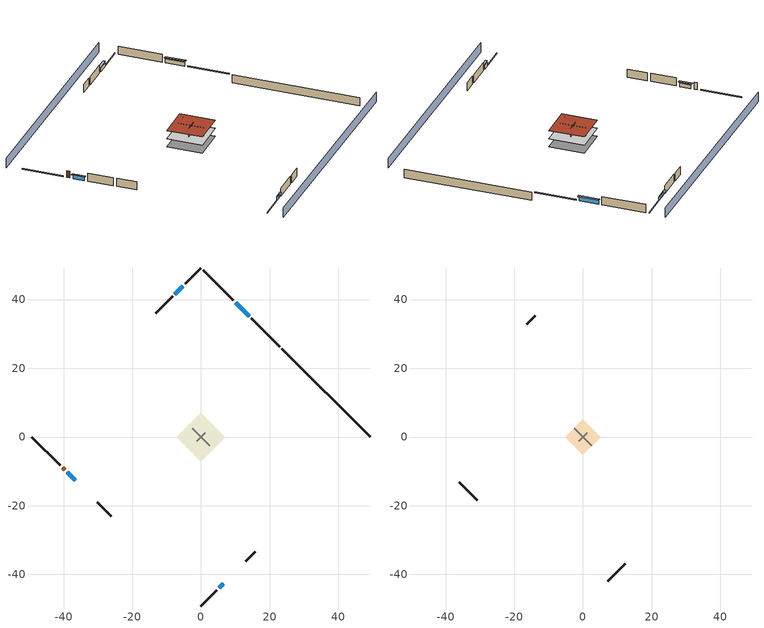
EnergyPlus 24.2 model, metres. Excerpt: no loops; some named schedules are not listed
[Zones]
conditioned space
 floor adiabatic (AdiabaticFloorConstruction): -7.11,0 0,7.11 7.11,0 0,-7.11 z0.3
 floor foundation (Slab2 construction): -7.11,0 0,7.11 7.11,0 0,-7.11 z-2.13
 wall outside (RimJoist1 construction): 22.91,26.28 14.64,34.56 z0.3:0.61
 wall outside (RimJoist2 construction): 0,-49.19 4.59,-44.6 z0.3:0.61
 wall outside (RimJoist3 construction): -49.19,0 -40.92,-8.28 z0.3:0.61
 wall outside (RimJoist4 construction): 0,49.19 -4.59,44.6 z0.3:0.61
 wall outside (AdiabaticWallConstruction 1): -40.26,-8.93 -39.61,-9.58 z0.3:2.34
 wall outside (AdiabaticWallConstruction): 13.98,35.22 10.12,39.08 z0.3:1.52; 5.25,-43.95 6.5,-42.7 z0.3:1.49; -38.96,-10.24 -36.67,-12.52 z0.3:1.37; -5.25,43.95 -7.63,41.56 z0.3:1.4
 wall outside (Wall3 construction): 9.46,39.74 0.66,48.54 z0.3:2.74
 wall outside (Wall4 construction): 12.98,-36.21 15.75,-33.44 z0.3:2.74
 wall outside (Wall7 construction): -30.19,-19.01 -26.17,-23.03 z0.3:2.74
 wall outside (Wall8 construction): -8.29,40.91 -13.18,36.02 z0.3:2.74
 wall foundation (FoundationWall1 construction): 49.19,0 23.57,25.63 z-2.13:0.3
 wall to garage (Wall5 construction): -2.59,2.59 2.59,-2.59 z0.3:2.74
 wall to garage (Wall6 construction): -1.29,-1.29 1.29,1.29 z0.3:2.74
 window (WindowConstruction): 13.98,35.22 10.12,39.08 z0.3:1.52
 window (WindowConstruction 1): 5.25,-43.95 6.5,-42.7 z0.3:1.49
 window (WindowConstruction 2): -38.96,-10.24 -36.67,-12.52 z0.3:1.37
 window (WindowConstruction 3): -5.25,43.95 -7.63,41.56 z0.3:1.4
 door (Door): -40.26,-8.93 -39.62,-9.58 z0.3:2.34
 ceiling adiabatic (AdiabaticFloorConstruction): 0,-7.11 7.11,0 0,7.11 -7.11,0 z0.3
 roof outside (Roof2 construction): 0,7.11 -7.11,0 0,-7.11 7.11,0 z2.74
garage
 floor foundation (Slab1 construction): -5.17,0 0,5.17 5.17,0 0,-5.17 z0
 wall outside (Wall1 construction): 7.15,-42.04 12.33,-36.87 z0.3:2.74
 wall outside (Wall2 construction): -36.02,-13.18 -30.84,-18.35 z0.3:2.74
 wall outside (Wall9 construction): -13.83,35.36 -16.42,32.77 z0.3:2.74
 roof outside (Roof1 construction): 0,5.17 -5.17,0 0,-5.17 5.17,0 z2.74
shading: 3.23,-52.43 52.43,-3.23 / -3.23,52.43 -52.43,3.23 z0:2.74; 9.9,39.29 14.19,35 14.63,35.43 10.33,39.73 z1.83; 6.71,-42.48 5.03,-44.16 5.46,-44.59 7.14,-42.91 z1.8; -36.46,-12.74 -39.17,-10.02 -39.61,-10.45 -36.89,-13.17 z1.68; -7.85,41.35 -5.03,44.16 -5.46,44.59 -8.28,41.78 z1.71
[Building]
Building 1: Terrain=Suburbs
[Site:Location]
Portland Intl Arpt_OR: Latitude {deg}=45.59; Longitude {deg}=-122.6; Time Zone {hr}=-8; Elevation {m}=33; Keep Site Location Information=Yes
[Site:GroundTemperature:Shallow]
10.2558, 8.96328, 8.85977, 9.47314, 11.9355, 14.3863, 16.5111, 17.8571, 17.9714, 16.8767, 14.8061, 12.4304
[Site:WaterMainsTemperature]
Calculation Method=Schedule; Temperature Schedule=mains temperature schedule
[Material] Roughness=Rough; Thermal Absorptance=0.9
Name | Thickness {m} | Conductivity {W/m-K} | Density {kg/m3} | Specific Heat {J/kg-K} | Solar Absorptance | Visible Absorptance
asphalt or fiberglass shingles | 0.00635 | 0.162714 | 1121.4 | 1465.45 | 0.85 | 0.85
concrete 4.0 in. | 0.1016 | 1.803125 | 2242.8 | 837.4 | 0.7 | 0.7
concrete 8.0 in. | 0.2032 | 1.803125 | 2242.8 | 837.4 | 0.7 | 0.7
door material | 0.04445 | 0.0612267 | 512.64 | 1214.23 | 0.7 | 0.7
floor covering | 0.0127 | 0.0450781 | 54.468 | 1339.84 | 0.9 | 0.9
floor covering 1 | 0.0127 | 0.0433444 | 54.468 | 1339.84 | 0.6 | 0.6
floor rigid ins; wall rigid ins | 0.512978 | 0.029427 | 32.04 | 1214.23 | 0.7 | 0.7
floor stud and cavity | 0.1397 | 1.75129 | 37.0049 | 1207.88 | 0.7 | 0.7
furniture material conditioned space 1; furniture material garage 1 | 0.1524 | 0.115458 | 640.8 | 1214.23 | 0.6 | 0.6
gypsum board | 0.0127 | 0.160291 | 801 | 837.4 | 0.6 | 0.6
gypsum board 1 | 0.0127 | 0.160291 | 801 | 837.4 | 0.7 | 0.7
osb sheathing 0.5 in. | 0.0127 | 0.115458 | 512.64 | 1214.23 | 0.6 | 0.6
osb sheathing 0.5 in. 1; osb sheathing 0.5 in. 2; osb sheathing 0.5 in. 3 | 0.0127 | 0.115458 | 512.64 | 1214.23 | 0.7 | 0.7
osb sheathing 0.75 in. | 0.01905 | 0.115458 | 512.64 | 1214.23 | 0.7 | 0.7
rim joist stud and cavity | 0.0508 | 0.178688 | 50.32683 | 1063.81 | 0.6 | 0.6
roof rigid ins | 0.00254769 | 0.029427 | 32.04 | 1214.23 | 0.7 | 0.7
roof rigid ins 1 | 0.051816 | 0.029427 | 32.04 | 1214.23 | 0.7 | 0.7
roof stud and cavity | 0.2032 | 0.133729 | 78.34581 | 1123.46 | 0.7 | 0.7
wall stud and cavity | 0.1397 | 0.727959 | 139.0536 | 1170.24 | 0.6 | 0.6
wall stud and cavity 1 | 0.1397 | 0.550994 | 139.0536 | 1170.24 | 0.7 | 0.7
wall stud and cavity 2 | 0.1397 | 0.335416 | 139.0536 | 1170.24 | 0.7 | 0.7
wall stud and cavity 3 | 0.0889 | 0.380278 | 52.3479 | 1209.89 | 0.7 | 0.7
wall stud and cavity 4 | 0.0889 | 0.391764 | 83.0341 | 1211.67 | 0.7 | 0.7
wood siding | 0.0254 | 0.102417 | 544.68 | 1172.36 | 0.85 | 0.85
wood siding 1; wood siding 2 | 0.0254 | 0.102417 | 544.68 | 1172.36 | 0.7 | 0.7
[WindowMaterial:SimpleGlazingSystem]
WindowMaterial: U-Factor {W/m2-K}=2.15764; Solar Heat Gain Coefficient=0.44
[Construction]
AdiabaticFloorConstruction: floor stud and cavity, floor rigid ins, osb sheathing 0.75 in., floor covering 1
AdiabaticWallConstruction: wood siding 1, wall rigid ins, wall stud and cavity 3, gypsum board
AdiabaticWallConstruction 1: wood siding 2, wall rigid ins, wall stud and cavity 3, gypsum board
Door: door material
FoundationWall1 construction: concrete 8.0 in., gypsum board 1
furniture construction conditioned space 1: furniture material conditioned space 1
furniture construction garage 1: furniture material garage 1
PartitionWallConstruction: gypsum board, wall stud and cavity 4, gypsum board
RimJoist1 construction; RimJoist2 construction; RimJoist3 construction; RimJoist4 construction: wood siding, rim joist stud and cavity
Roof1 construction: asphalt or fiberglass shingles, roof rigid ins, osb sheathing 0.5 in.
Roof2 construction: asphalt or fiberglass shingles, roof rigid ins 1, osb sheathing 0.75 in., roof stud and cavity, gypsum board
Slab1 construction: concrete 4.0 in.
Slab2 construction: concrete 4.0 in., floor covering
Wall1 construction; Wall2 construction: wood siding, osb sheathing 0.5 in. 1, wall stud and cavity
Wall3 construction; Wall4 construction: wood siding, osb sheathing 0.5 in. 1, wall stud and cavity 1, gypsum board
Wall5 construction: osb sheathing 0.5 in. 2, wall stud and cavity 2, gypsum board
Wall6 construction: osb sheathing 0.5 in. 3, wall stud and cavity 2, gypsum board
Wall7 construction; Wall8 construction: wood siding, osb sheathing 0.5 in. 3, wall stud and cavity 1, gypsum board
Wall9 construction: wood siding, osb sheathing 0.5 in. 3, wall stud and cavity
WindowConstruction; WindowConstruction 1; WindowConstruction 2; WindowConstruction 3: WindowMaterial
[Zone] Multiplier=1; Part of Total Floor Area=Yes
Name | Volume {m3}
conditioned space | 493.619
garage | 130.484
[Space]
Name | Zone | Volume {m3}
conditioned space 1 | conditioned space | 493.619
garage 1 | garage | 130.484
[SurfaceProperty:ExposedFoundationPerimeter] Exposed Perimeter Calculation Method=TotalExposedPerimeter
Name | Total Exposed Perimeter {m}
Slab2 | 36.24072
Slab1 | 18.288
[SurfaceProperty:IncidentSolarMultiplier] Incident Solar Multiplier=1; Incident Solar Multiplier Schedule=trans schedule winter=0.85 summer=0.7
Window1; Window2; Window3; Window4
[InternalMass]
Name | Construction | Zone or ZoneList | Space or SpaceList | Surface Area {m2}
furniture mass conditioned space 1 | furniture construction conditioned space 1 | conditioned space | conditioned space 1 | 80.97429
partition wall mass | PartitionWallConstruction | conditioned space | conditioned space 1 | 202.436
furniture mass garage 1 | furniture construction garage 1 | garage | garage 1 | 5.35122
[Lights] Design Level Calculation Method=LightingLevel; Return Air Fraction=0; Fraction Radiant=0.6; Fraction Visible=0.2; Fraction Replaceable=1
Name | Zone or ZoneList or Space or SpaceList | Schedule | Lighting Level {W}
interior lighting | conditioned space 1 | lighting_interior | 276.069
garage lighting | garage 1 | lighting_garage | 7.98416
[People]
occupants: Zone or ZoneList or Space or SpaceList=conditioned space 1; Number of People Schedule=occupants; Number of People Calculation Method=People; Number of People=2; Fraction Radiant=0.314171; Sensible Heat Fraction=0.56303; Activity Level Schedule=occupants activity schedule; Carbon Dioxide Generation Rate {m3/s-W}=0; Enable ASHRAE 55 Comfort Warnings=No; Mean Radiant Temperature Calculation Type=EnclosureAveraged
[ElectricEquipment] Design Level Calculation Method=EquipmentLevel
Name | Zone or ZoneList or Space or SpaceList | Schedule | Design Level {W} | Fraction Latent | Fraction Radiant | Fraction Lost
clothes dryer | conditioned space 1 | clothes_dryer | 3693.52 | 0.015 | 0.081 | 0.85
clothes washer | conditioned space 1 | clothes_washer | 687.974 | 0.03 | 0.162 | 0.7
cooking range | conditioned space 1 | cooking_range | 1162.04 | 0.08 | 0.432 | 0.2
dishwasher | conditioned space 1 | dishwasher | 485.253 | 0.3 | 0.18 | 0.4
fridge | conditioned space 1 | fridge schedule | 49.4292 | 0 | 0.6 | 0
mech vent bath fan 0 | conditioned space 1 | mech vent bath fan 0 schedule | 30 | 0 | 0 | 1
mech vent house fan | conditioned space 1 | mech vent house fan schedule | 0 | 0 | 0 | 1
mech vent house fan cfis | conditioned space 1 | mech vent house fan cfis schedule | 0 | 0 | 0 | 0
mech vent range fan 0 | conditioned space 1 | mech vent range fan 0 schedule | 30 | 0 | 0 | 1
misc plug loads | conditioned space 1 | plug_loads_other | 345.111 | 0.021 | 0.558 | 0.049
misc tv | conditioned space 1 | plug_loads_tv | 403.559 | 0 | 0.6 | 0
whole house fan | conditioned space 1 | Always On Discrete | 0 | 0 | 0 | 1
freezer | garage 1 | freezer schedule | 194.914 | 0 | 0.6 | 0
[OtherEquipment] Zone or ZoneList or Space or SpaceList=conditioned space 1; Design Level Calculation Method=EquipmentLevel
Name | Fuel Type | Schedule | Design Level {W} | Fraction Latent | Fraction Radiant | Fraction Lost
clothes dryer 1 | Electricity | clothes_dryer | 0 | 0.015 | 0.081 | 0.85
cooking range 1 | Electricity | cooking_range | 0 | 0.08 | 0.432 | 0.2
general water use latent | None | general water use schedule | 44.1266 | 1 | 0 | 0
general water use sensible | None | general water use schedule | -43.4886 | 0 | 0.6 | 0
mech vent house fan latent load; water heater lat | None | Always On Discrete | 0 | 1 | 0 | 0
mech vent house fan sensible load; water heater sens | None | Always On Discrete | 0 | 0 | 0 | 0
water heater energy adjustment1 | Electricity | Always On Discrete | 0.01 | 0 | 0 | 1
[ZoneInfiltration:DesignFlowRate] Zone or ZoneList or Space or SpaceList=conditioned space 1; Schedule=Always On Discrete; Design Flow Rate Calculation Method=Flow/Zone; Design Flow Rate {m3/s}=0
infil flow; natural vent flow; whole house fan flow
[ZoneInfiltration:EffectiveLeakageArea]
infil garage 1: Zone or Space=garage 1; Schedule=Always On Discrete; Effective Air Leakage Area {cm2}=217.469; Stack Coefficient=0.000129147; Wind Coefficient=4.64657e-05
[AvailabilityManager:Scheduled] Schedule=Always On Discrete
furnace airloop Availability Manager; room ac airloop Availability Manager
[WaterUse:Equipment]
dishwasher: Peak Flow Rate {m3/s}=4.96522e-06; Flow Rate Fraction Schedule=hot_water_dishwasher
[Foundation:Kiva] Wall Depth Below Slab {m}=0.2032
Name | Initial Indoor Air Temperature {C} | Wall Height Above Grade {m}
Foundation Kiva 1 | 13.4258 | 0.1016
Foundation Kiva 2 | 20 | 0.3048
[Foundation:Kiva:Settings]
Soil Conductivity {W/m-K}=1.9041; Soil Density {kg/m3}=1842.3; Soil Specific Heat {J/kg-K}=418.7; Ground Solar Absorptivity=0.9; Ground Thermal Absorptivity=0.9; Ground Surface Roughness {m}=0.03; Far-Field Width {m}=40; Deep-Ground Boundary Condition=ZeroFlux; Deep-Ground Depth {m}=40; Minimum Cell Dimension {m}=0.2; Maximum Cell Growth Coefficient=3; Simulation Timestep=Timestep
[Exterior:Lights]
exterior lighting: Schedule=exterior lighting schedule; Design Level {W}=8.01452
[EnergyManagementSystem:GlobalVariable]
furnace_airloop_Fan_RTF
infil_program_Qfan
infil_program_Qinf
natural_vent_program_Qnv
natural_vent_program_Qwhf
room_ac_airloop_Fan_RTF
[EnergyManagementSystem:Sensor]
Name | Output:Variable or Output:Meter Index Key | Output:Variable or Output:Meter
airflow_gain | infil flow | Infiltration Sensible Heat Gain Energy
airflow_gain_1 | natural vent flow | Infiltration Sensible Heat Gain Energy
airflow_gain_2 | whole house fan flow | Infiltration Sensible Heat Gain Energy
airflow_loss | infil flow | Infiltration Sensible Heat Loss Energy
airflow_loss_1 | natural vent flow | Infiltration Sensible Heat Loss Energy
airflow_loss_2 | whole house fan flow | Infiltration Sensible Heat Loss Energy
clg_load_cond |  | Cooling:EnergyTransfer:Zone:CONDITIONED SPACE
clg_sp_s; clg_sp_s_1 | cooling setpoint | Schedule Value
clothes_dryer_exhaust_0_sch_s | clothes_dryer | Schedule Value
cool_season | cooling season schedule | Schedule Value
htg_load_cond |  | Heating:EnergyTransfer:Zone:CONDITIONED SPACE
htg_sp_s; htg_sp_s_1 | heating setpoint | Schedule Value
ig_ee_conv | clothes dryer | Electric Equipment Convective Heating Energy
ig_ee_conv_2 | cooking range | Electric Equipment Convective Heating Energy
ig_ee_conv_3 | dishwasher | Electric Equipment Convective Heating Energy
ig_ee_conv_4 | fridge | Electric Equipment Convective Heating Energy
ig_ee_conv_5 | misc plug loads | Electric Equipment Convective Heating Energy
ig_ee_conv_6 | misc tv | Electric Equipment Convective Heating Energy
ig_ee_conv_7 | whole house fan | Electric Equipment Convective Heating Energy
ig_ee_rad | clothes dryer | Electric Equipment Radiant Heating Energy
ig_ee_rad_2 | cooking range | Electric Equipment Radiant Heating Energy
ig_ee_rad_3 | dishwasher | Electric Equipment Radiant Heating Energy
ig_ee_rad_4 | fridge | Electric Equipment Radiant Heating Energy
ig_ee_rad_5 | misc plug loads | Electric Equipment Radiant Heating Energy
ig_ee_rad_6 | misc tv | Electric Equipment Radiant Heating Energy
ig_ee_rad_7 | whole house fan | Electric Equipment Radiant Heating Energy
ig_lgt_conv | interior lighting | Lights Convective Heating Energy
ig_lgt_rad | interior lighting | Lights Radiant Heating Energy
ig_lgt_vis | interior lighting | Lights Visible Radiation Heating Energy
ig_oe_conv | clothes dryer 1 | Other Equipment Convective Heating Energy
ig_oe_conv_1 | cooking range 1 | Other Equipment Convective Heating Energy
ig_oe_conv_2 | general water use latent | Other Equipment Convective Heating Energy
ig_oe_conv_3 | general water use sensible | Other Equipment Convective Heating Energy
ig_oe_conv_4 | water heater energy adjustment1 | Other Equipment Convective Heating Energy
ig_oe_conv_5 | water heater lat | Other Equipment Convective Heating Energy
ig_oe_conv_6 | water heater sens | Other Equipment Convective Heating Energy
ig_oe_rad | clothes dryer 1 | Other Equipment Radiant Heating Energy
ig_oe_rad_1 | cooking range 1 | Other Equipment Radiant Heating Energy
ig_oe_rad_2 | general water use latent | Other Equipment Radiant Heating Energy
ig_oe_rad_3 | general water use sensible | Other Equipment Radiant Heating Energy
ig_oe_rad_4 | water heater energy adjustment1 | Other Equipment Radiant Heating Energy
ig_oe_rad_5 | water heater lat | Other Equipment Radiant Heating Energy
ig_oe_rad_6 | water heater sens | Other Equipment Radiant Heating Energy
ig_ppl_conv | occupants | People Convective Heating Energy
ig_ppl_rad | occupants | People Radiant Heating Energy
im_conv | furniture mass conditioned space 1 | Surface Inside Face Convection Heat Gain Energy
im_conv_1 | partition wall mass | Surface Inside Face Convection Heat Gain Energy
im_ig | furniture mass conditioned space 1 | Surface Inside Face Internal Gains Radiation Heat Gain Energy
im_ig_1 | partition wall mass | Surface Inside Face Internal Gains Radiation Heat Gain Energy
im_lgt | furniture mass conditioned space 1 | Surface Inside Face Lights Radiation Heat Gain Energy
im_lgt_1 | partition wall mass | Surface Inside Face Lights Radiation Heat Gain Energy
im_sol | furniture mass conditioned space 1 | Surface Inside Face Solar Radiation Heat Gain Energy
im_sol_1 | partition wall mass | Surface Inside Face Solar Radiation Heat Gain Energy
im_surf | furniture mass conditioned space 1 | Surface Inside Face Net Surface Thermal Radiation Heat Gain Energy
im_surf_1 | partition wall mass | Surface Inside Face Net Surface Thermal Radiation Heat Gain Energy
mech_vent_bath_fan_0_sch_s | mech vent bath fan 0 schedule | Schedule Value
mech_vent_range_fan_0_sch_s | mech vent range fan 0 schedule | Schedule Value
mv_conv | mech vent bath fan 0 | Electric Equipment Convective Heating Energy
mv_conv_1 | mech vent house fan | Electric Equipment Convective Heating Energy
mv_conv_2 | mech vent house fan cfis | Electric Equipment Convective Heating Energy
mv_conv_3 | mech vent range fan 0 | Electric Equipment Convective Heating Energy
mv_conv_4 | mech vent house fan latent load | Other Equipment Convective Heating Energy
mv_conv_5 | mech vent house fan sensible load | Other Equipment Convective Heating Energy
mv_rad | mech vent bath fan 0 | Electric Equipment Radiant Heating Energy
mv_rad_1 | mech vent house fan | Electric Equipment Radiant Heating Energy
mv_rad_2 | mech vent house fan cfis | Electric Equipment Radiant Heating Energy
mv_rad_3 | mech vent range fan 0 | Electric Equipment Radiant Heating Energy
mv_rad_4 | mech vent house fan latent load | Other Equipment Radiant Heating Energy
mv_rad_5 | mech vent house fan sensible load | Other Equipment Radiant Heating Energy
natural_vent_s | natural vent schedule | Schedule Value
out_pb_s |  | Site Outdoor Air Barometric Pressure
out_wt_s |  | Site Outdoor Air Humidity Ratio
site_vw_s |  | Site Wind Speed
ss_back_out | Window1 | Surface Window Shortwave from Zone Back Out Window Heat Transfer Rate
ss_back_out_1 | Window2 | Surface Window Shortwave from Zone Back Out Window Heat Transfer Rate
ss_back_out_2 | Window3 | Surface Window Shortwave from Zone Back Out Window Heat Transfer Rate
ss_back_out_3 | Window4 | Surface Window Shortwave from Zone Back Out Window Heat Transfer Rate
ss_conv | Door1 | Surface Inside Face Convection Heat Gain Energy
ss_conv_1 | Window1 | Surface Inside Face Convection Heat Gain Energy
ss_conv_2 | Window2 | Surface Inside Face Convection Heat Gain Energy
ss_conv_3 | Window3 | Surface Inside Face Convection Heat Gain Energy
ss_conv_4 | Window4 | Surface Inside Face Convection Heat Gain Energy
ss_ig | Door1 | Surface Inside Face Internal Gains Radiation Heat Gain Energy
ss_ig_1 | Window1 | Surface Inside Face Internal Gains Radiation Heat Gain Energy
ss_ig_2 | Window2 | Surface Inside Face Internal Gains Radiation Heat Gain Energy
ss_ig_3 | Window3 | Surface Inside Face Internal Gains Radiation Heat Gain Energy
ss_ig_4 | Window4 | Surface Inside Face Internal Gains Radiation Heat Gain Energy
ss_lgt | Door1 | Surface Inside Face Lights Radiation Heat Gain Energy
ss_sol | Door1 | Surface Inside Face Solar Radiation Heat Gain Energy
ss_surf | Door1 | Surface Inside Face Net Surface Thermal Radiation Heat Gain Energy
ss_surf_1 | Window1 | Surface Inside Face Net Surface Thermal Radiation Heat Gain Energy
ss_surf_2 | Window2 | Surface Inside Face Net Surface Thermal Radiation Heat Gain Energy
ss_surf_3 | Window3 | Surface Inside Face Net Surface Thermal Radiation Heat Gain Energy
ss_surf_4 | Window4 | Surface Inside Face Net Surface Thermal Radiation Heat Gain Energy
ss_trans_in | Window1 | Surface Window Transmitted Solar Radiation Rate
ss_trans_in_1 | Window2 | Surface Window Transmitted Solar Radiation Rate
ss_trans_in_2 | Window3 | Surface Window Transmitted Solar Radiation Rate
ss_trans_in_3 | Window4 | Surface Window Transmitted Solar Radiation Rate
ss_trans_out | Window1 | Surface Inside Face Initial Transmitted Diffuse Transmitted Out Window Solar Radiation Rate
ss_trans_out_1 | Window2 | Surface Inside Face Initial Transmitted Diffuse Transmitted Out Window Solar Radiation Rate
ss_trans_out_2 | Window3 | Surface Inside Face Initial Transmitted Diffuse Transmitted Out Window Solar Radiation Rate
ss_trans_out_3 | Window4 | Surface Inside Face Initial Transmitted Diffuse Transmitted Out Window Solar Radiation Rate
s_conv | FoundationWall1 | Surface Inside Face Convection Heat Gain Energy
s_conv_1 | inferred conditioned ceiling | Surface Inside Face Convection Heat Gain Energy
s_conv_10 | Wall4 | Surface Inside Face Convection Heat Gain Energy
s_conv_11 | Wall5 | Surface Inside Face Convection Heat Gain Energy
s_conv_12 | Wall6 | Surface Inside Face Convection Heat Gain Energy
s_conv_13 | Wall7 | Surface Inside Face Convection Heat Gain Energy
s_conv_14 | Wall8 | Surface Inside Face Convection Heat Gain Energy
s_conv_2 | inferred conditioned floor | Surface Inside Face Convection Heat Gain Energy
s_conv_3 | RimJoist1 | Surface Inside Face Convection Heat Gain Energy
s_conv_4 | RimJoist2 | Surface Inside Face Convection Heat Gain Energy
s_conv_5 | RimJoist3 | Surface Inside Face Convection Heat Gain Energy
s_conv_6 | RimJoist4 | Surface Inside Face Convection Heat Gain Energy
s_conv_7 | Roof2 | Surface Inside Face Convection Heat Gain Energy
s_conv_8 | Slab2 | Surface Inside Face Convection Heat Gain Energy
s_conv_9 | Wall3 | Surface Inside Face Convection Heat Gain Energy
s_ig | FoundationWall1 | Surface Inside Face Internal Gains Radiation Heat Gain Energy
s_ig_1 | inferred conditioned ceiling | Surface Inside Face Internal Gains Radiation Heat Gain Energy
s_ig_10 | Wall4 | Surface Inside Face Internal Gains Radiation Heat Gain Energy
s_ig_11 | Wall5 | Surface Inside Face Internal Gains Radiation Heat Gain Energy
s_ig_12 | Wall6 | Surface Inside Face Internal Gains Radiation Heat Gain Energy
s_ig_13 | Wall7 | Surface Inside Face Internal Gains Radiation Heat Gain Energy
s_ig_14 | Wall8 | Surface Inside Face Internal Gains Radiation Heat Gain Energy
s_ig_2 | inferred conditioned floor | Surface Inside Face Internal Gains Radiation Heat Gain Energy
s_ig_3 | RimJoist1 | Surface Inside Face Internal Gains Radiation Heat Gain Energy
s_ig_4 | RimJoist2 | Surface Inside Face Internal Gains Radiation Heat Gain Energy
s_ig_5 | RimJoist3 | Surface Inside Face Internal Gains Radiation Heat Gain Energy
s_ig_6 | RimJoist4 | Surface Inside Face Internal Gains Radiation Heat Gain Energy
s_ig_7 | Roof2 | Surface Inside Face Internal Gains Radiation Heat Gain Energy
s_ig_8 | Slab2 | Surface Inside Face Internal Gains Radiation Heat Gain Energy
s_ig_9 | Wall3 | Surface Inside Face Internal Gains Radiation Heat Gain Energy
s_lgt | FoundationWall1 | Surface Inside Face Lights Radiation Heat Gain Energy
s_lgt_1 | inferred conditioned ceiling | Surface Inside Face Lights Radiation Heat Gain Energy
s_lgt_10 | Wall4 | Surface Inside Face Lights Radiation Heat Gain Energy
s_lgt_11 | Wall5 | Surface Inside Face Lights Radiation Heat Gain Energy
s_lgt_12 | Wall6 | Surface Inside Face Lights Radiation Heat Gain Energy
s_lgt_13 | Wall7 | Surface Inside Face Lights Radiation Heat Gain Energy
s_lgt_14 | Wall8 | Surface Inside Face Lights Radiation Heat Gain Energy
s_lgt_2 | inferred conditioned floor | Surface Inside Face Lights Radiation Heat Gain Energy
s_lgt_3 | RimJoist1 | Surface Inside Face Lights Radiation Heat Gain Energy
s_lgt_4 | RimJoist2 | Surface Inside Face Lights Radiation Heat Gain Energy
s_lgt_5 | RimJoist3 | Surface Inside Face Lights Radiation Heat Gain Energy
s_lgt_6 | RimJoist4 | Surface Inside Face Lights Radiation Heat Gain Energy
s_lgt_7 | Roof2 | Surface Inside Face Lights Radiation Heat Gain Energy
s_lgt_8 | Slab2 | Surface Inside Face Lights Radiation Heat Gain Energy
s_lgt_9 | Wall3 | Surface Inside Face Lights Radiation Heat Gain Energy
s_sol | FoundationWall1 | Surface Inside Face Solar Radiation Heat Gain Energy
s_sol_1 | inferred conditioned ceiling | Surface Inside Face Solar Radiation Heat Gain Energy
s_sol_10 | Wall4 | Surface Inside Face Solar Radiation Heat Gain Energy
s_sol_11 | Wall5 | Surface Inside Face Solar Radiation Heat Gain Energy
s_sol_12 | Wall6 | Surface Inside Face Solar Radiation Heat Gain Energy
s_sol_13 | Wall7 | Surface Inside Face Solar Radiation Heat Gain Energy
s_sol_14 | Wall8 | Surface Inside Face Solar Radiation Heat Gain Energy
s_sol_2 | inferred conditioned floor | Surface Inside Face Solar Radiation Heat Gain Energy
s_sol_3 | RimJoist1 | Surface Inside Face Solar Radiation Heat Gain Energy
s_sol_4 | RimJoist2 | Surface Inside Face Solar Radiation Heat Gain Energy
s_sol_5 | RimJoist3 | Surface Inside Face Solar Radiation Heat Gain Energy
s_sol_6 | RimJoist4 | Surface Inside Face Solar Radiation Heat Gain Energy
s_sol_7 | Roof2 | Surface Inside Face Solar Radiation Heat Gain Energy
s_sol_8 | Slab2 | Surface Inside Face Solar Radiation Heat Gain Energy
s_sol_9 | Wall3 | Surface Inside Face Solar Radiation Heat Gain Energy
s_surf | FoundationWall1 | Surface Inside Face Net Surface Thermal Radiation Heat Gain Energy
s_surf_1 | inferred conditioned ceiling | Surface Inside Face Net Surface Thermal Radiation Heat Gain Energy
s_surf_10 | Wall4 | Surface Inside Face Net Surface Thermal Radiation Heat Gain Energy
s_surf_11 | Wall5 | Surface Inside Face Net Surface Thermal Radiation Heat Gain Energy
s_surf_12 | Wall6 | Surface Inside Face Net Surface Thermal Radiation Heat Gain Energy
s_surf_13 | Wall7 | Surface Inside Face Net Surface Thermal Radiation Heat Gain Energy
s_surf_14 | Wall8 | Surface Inside Face Net Surface Thermal Radiation Heat Gain Energy
s_surf_2 | inferred conditioned floor | Surface Inside Face Net Surface Thermal Radiation Heat Gain Energy
s_surf_3 | RimJoist1 | Surface Inside Face Net Surface Thermal Radiation Heat Gain Energy
s_surf_4 | RimJoist2 | Surface Inside Face Net Surface Thermal Radiation Heat Gain Energy
s_surf_5 | RimJoist3 | Surface Inside Face Net Surface Thermal Radiation Heat Gain Energy
